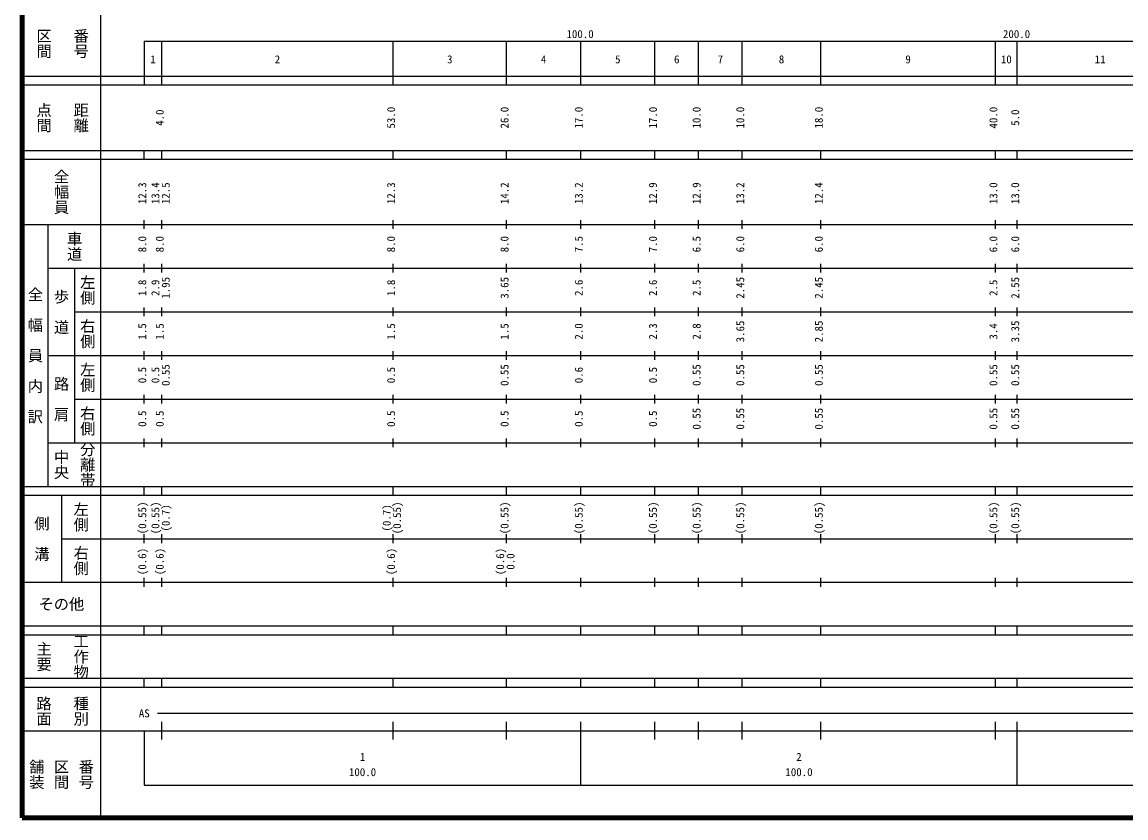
# Model space of a CAD drawing. Units: millimetres on the paper, enlarged 1000 times. Extents: x 40000 to 680000, y 20000 to 380000.
# Drawn here: x 40000 to 292906, y 20000 to 202409 of the extents above; entities that cross this region are included whole.
import ezdxf
from ezdxf.enums import TextEntityAlignment as Align

# ---------------------------------------------------------------- set-up
doc = ezdxf.new("R2010")
doc.units = ezdxf.units.MM
doc.header["$LTSCALE"] = 1000
doc.layers.add('M-TTL', color=2, linetype='Continuous', lineweight=140)
doc.layers.add('M-TTL-BAND', color=7, linetype='Continuous', lineweight=25)
doc.styles.add('@ＭＳ ゴシック', font='')
doc.styles.add('ＭＳ ゴシック', font='')
doc.styles.get('@ＭＳ ゴシック').set_extended_font_data('@MS Gothic')
doc.styles.get('ＭＳ ゴシック').set_extended_font_data('MS Gothic')

msp = doc.modelspace()

# ---------------------------------------------------------------- linework, layer by layer
at = {"layer": 'M-TTL'}
for p, q in [((40000, 380000), (40000, 20000)), ((40000, 20000), (680000, 20000))]:
    msp.add_line(p, q, dxfattribs=at)
at = {"layer": 'M-TTL-BAND'}
for p, q in [((58000, 370000), (58000, 20000)), ((68000, 198000), (579000, 198000)), ((68000, 198000), (68000, 188000)), ((72000, 188000), (72000, 198000)), ((125000, 188000), (125000, 198000)), ((151000, 188000), (151000, 198000)), ((168000, 188000), (168000, 198000)), ((185000, 188000), (185000, 198000)), ((195000, 188000), (195000, 198000)), ((205000, 188000), (205000, 198000)), ((223000, 188000), (223000, 198000)), ((263000, 188000), (263000, 198000)), ((268000, 188000), (268000, 198000)), ((40000, 190000), (579000, 190000)), ((40000, 188000), (579000, 188000)), ((40000, 173000), (579000, 173000)), ((68000, 171000), (68000, 173000)), ((72000, 171000), (72000, 173000)), ((125000, 171000), (125000, 173000)), ((151000, 171000), (151000, 173000)), ((168000, 171000), (168000, 173000)), ((185000, 171000), (185000, 173000)), ((195000, 171000), (195000, 173000)), ((205000, 171000), (205000, 173000)), ((223000, 171000), (223000, 173000)), ((263000, 171000), (263000, 173000)), ((268000, 171000), (268000, 173000)), ((40000, 171000), (579000, 171000)), ((68000, 155000), (68000, 157000)), ((72000, 155000), (72000, 157000)), ((125000, 155000), (125000, 157000)), ((151000, 155000), (151000, 157000)), ((168000, 155000), (168000, 157000)), ((185000, 155000), (185000, 157000)), ((195000, 155000), (195000, 157000)), ((205000, 155000), (205000, 157000)), ((223000, 155000), (223000, 157000)), ((263000, 155000), (263000, 157000)), ((268000, 155000), (268000, 157000)), ((40000, 156000), (579000, 156000)), ((46000, 96000), (46000, 156000)), ((68000, 145000), (68000, 147000)), ((72000, 145000), (72000, 147000)), ((125000, 145000), (125000, 147000)), ((151000, 145000), (151000, 147000)), ((168000, 145000), (168000, 147000)), ((185000, 145000), (185000, 147000)), ((195000, 145000), (195000, 147000)), ((205000, 145000), (205000, 147000)), ((223000, 145000), (223000, 147000)), ((263000, 145000), (263000, 147000)), ((268000, 145000), (268000, 147000)), ((46000, 146000), (579000, 146000)), ((52000, 146000), (52000, 106000)), ((68000, 135000), (68000, 137000)), ((72000, 135000), (72000, 137000)), ((125000, 135000), (125000, 137000)), ((151000, 135000), (151000, 137000)), ((168000, 135000), (168000, 137000)), ((185000, 135000), (185000, 137000)), ((195000, 135000), (195000, 137000)), ((205000, 135000), (205000, 137000)), ((223000, 135000), (223000, 137000)), ((263000, 135000), (263000, 137000)), ((268000, 135000), (268000, 137000)), ((52000, 136000), (579000, 136000)), ((68000, 125000), (68000, 127000)), ((72000, 125000), (72000, 127000)), ((125000, 125000), (125000, 127000)), ((151000, 125000), (151000, 127000)), ((168000, 125000), (168000, 127000)), ((185000, 125000), (185000, 127000)), ((195000, 125000), (195000, 127000)), ((205000, 125000), (205000, 127000)), ((223000, 125000), (223000, 127000)), ((263000, 125000), (263000, 127000)), ((268000, 125000), (268000, 127000)), ((46000, 126000), (579000, 126000)), ((68000, 115000), (68000, 117000)), ((72000, 115000), (72000, 117000)), ((125000, 115000), (125000, 117000)), ((151000, 115000), (151000, 117000)), ((168000, 115000), (168000, 117000)), ((185000, 115000), (185000, 117000)), ((195000, 115000), (195000, 117000)), ((205000, 115000), (205000, 117000)), ((223000, 115000), (223000, 117000)), ((263000, 115000), (263000, 117000)), ((268000, 115000), (268000, 117000)), ((52000, 116000), (579000, 116000)), ((68000, 105000), (68000, 107000)), ((72000, 105000), (72000, 107000)), ((125000, 105000), (125000, 107000)), ((151000, 105000), (151000, 107000)), ((168000, 105000), (168000, 107000)), ((185000, 105000), (185000, 107000)), ((195000, 105000), (195000, 107000)), ((205000, 105000), (205000, 107000)), ((223000, 105000), (223000, 107000)), ((263000, 105000), (263000, 107000)), ((268000, 105000), (268000, 107000)), ((46000, 106000), (579000, 106000)), ((40000, 96000), (579000, 96000)), ((40000, 94000), (579000, 94000)), ((49000, 94000), (49000, 74000)), ((68000, 94000), (68000, 96000)), ((72000, 94000), (72000, 96000)), ((125000, 94000), (125000, 96000)), ((151000, 94000), (151000, 96000)), ((168000, 94000), (168000, 96000)), ((185000, 94000), (185000, 96000)), ((195000, 94000), (195000, 96000)), ((205000, 94000), (205000, 96000)), ((223000, 94000), (223000, 96000)), ((263000, 94000), (263000, 96000)), ((268000, 94000), (268000, 96000)), ((49000, 84000), (579000, 84000)), ((68000, 83000), (68000, 85000)), ((72000, 83000), (72000, 85000)), ((125000, 83000), (125000, 85000)), ((151000, 83000), (151000, 85000)), ((168000, 83000), (168000, 85000)), ((185000, 83000), (185000, 85000)), ((195000, 83000), (195000, 85000)), ((205000, 83000), (205000, 85000)), ((223000, 83000), (223000, 85000)), ((263000, 83000), (263000, 85000)), ((268000, 83000), (268000, 85000)), ((40000, 74000), (579000, 74000)), ((68000, 73000), (68000, 75000)), ((72000, 73000), (72000, 75000)), ((125000, 73000), (125000, 75000)), ((151000, 73000), (151000, 75000)), ((168000, 73000), (168000, 75000)), ((185000, 73000), (185000, 75000)), ((195000, 73000), (195000, 75000)), ((205000, 73000), (205000, 75000)), ((223000, 73000), (223000, 75000)), ((263000, 73000), (263000, 75000)), ((268000, 73000), (268000, 75000)), ((40000, 64000), (579000, 64000)), ((68000, 62000), (68000, 64000)), ((72000, 62000), (72000, 64000)), ((125000, 62000), (125000, 64000)), ((151000, 62000), (151000, 64000)), ((168000, 62000), (168000, 64000)), ((185000, 62000), (185000, 64000)), ((195000, 62000), (195000, 64000)), ((205000, 62000), (205000, 64000)), ((223000, 62000), (223000, 64000)), ((263000, 62000), (263000, 64000)), ((268000, 62000), (268000, 64000)), ((40000, 62000), (579000, 62000)), ((40000, 52000), (579000, 52000)), ((68000, 50000), (68000, 52000)), ((72000, 50000), (72000, 52000)), ((125000, 50000), (125000, 52000)), ((151000, 50000), (151000, 52000)), ((168000, 50000), (168000, 52000)), ((185000, 50000), (185000, 52000)), ((195000, 50000), (195000, 52000)), ((205000, 50000), (205000, 52000)), ((223000, 50000), (223000, 52000)), ((263000, 50000), (263000, 52000)), ((268000, 50000), (268000, 52000)), ((40000, 50000), (579000, 50000)), ((71000, 44000), (565000, 44000)), ((72000, 38000), (72000, 42000)), ((125000, 38000), (125000, 42000)), ((151000, 38000), (151000, 42000)), ((168000, 27500), (168000, 42000)), ((185000, 38000), (185000, 42000)), ((195000, 38000), (195000, 42000)), ((205000, 38000), (205000, 42000)), ((223000, 38000), (223000, 42000)), ((263000, 38000), (263000, 42000)), ((268000, 27500), (268000, 42000)), ((40000, 40000), (579000, 40000)), ((68000, 40000), (68000, 27500)), ((68000, 27500), (579000, 27500))]:
    msp.add_line(p, q, dxfattribs=at)

# ---------------------------------------------------------------- texts
at = {"layer": 'M-TTL-BAND', "style": '@ＭＳ ゴシック'}
for s, p in [('区間', (45000, 197500)), ('番号', (53500, 197500)), ('点間', (45000, 180500)), ('距離', (53500, 180500)), ('全幅員', (49000, 163500)), ('車道', (52000, 151000)), ('左側', (55000, 141000)), ('全\u3000幅\u3000員\u3000内\u3000訳', (43000, 126000)), ('歩\u3000道', (49000, 136000)), ('右側', (55000, 131000)), ('左側', (55000, 121000)), ('路\u3000肩', (49000, 116000)), ('右側', (55000, 111000)), ('中央', (49000, 101000)), ('分離帯', (55000, 101000)), ('左側', (53500, 89000)), ('側\u3000溝', (44500, 84000)), ('右側', (53500, 79000)), ('工作物', (53500, 57000)), ('主要', (45000, 57000)), ('路面', (45000, 44500)), ('種別', (53500, 44500)), ('舗装', (43333, 30000)), ('区間', (49000, 30000)), ('番号', (54667, 30000))]:
    msp.add_text(s, height=2566, rotation=270, dxfattribs=at).set_placement(p, align=Align.MIDDLE_CENTER)
at = {"layer": 'M-TTL-BAND', "style": 'ＭＳ ゴシック'}
for s, p in [('100.0', (167844, 198195)), ('200.0', (267844, 198195)), ('2', (98500, 192405)), ('3', (138000, 192405)), ('6', (190000, 192405)), ('8', (214000, 192405)), ('9', (243000, 192405)), ('10', (265500, 192405)), ('1', (70000, 192405)), ('4', (159500, 192405)), ('5', (176500, 192405)), ('7', (200000, 192405)), ('11', (287000, 192405)), ('AS', (68000, 42500)), ('1', (118000, 32523)), ('2', (218000, 32523)), ('100.0', (118000, 29033)), ('100.0', (218000, 29033))]:
    msp.add_text(s, height=1833, dxfattribs=at).set_placement(p, align=Align.BOTTOM_CENTER)
for s, p in [('4.0', (73000, 180500)), ('53.0', (126000, 180500)), ('26.0', (152000, 180500)), ('17.0', (169000, 180500)), ('17.0', (186000, 180500)), ('10.0', (196000, 180500)), ('10.0', (206000, 180500)), ('18.0', (224000, 180500)), ('40.0', (264000, 180500)), ('5.0', (269000, 180500)), ('12.3', (69000, 163174)), ('13.4', (72000, 163174)), ('12.5', (74370, 163174)), ('12.3', (126000, 163174)), ('14.2', (152000, 163174)), ('13.2', (169000, 163174)), ('12.9', (186000, 163174)), ('12.9', (196000, 163174)), ('13.2', (206000, 163174)), ('12.4', (224000, 163174)), ('13.0', (264000, 163174)), ('13.0', (269000, 163174)), ('8.0', (69000, 151500)), ('8.0', (73000, 151500)), ('8.0', (126000, 151500)), ('8.0', (152000, 151500)), ('7.5', (169000, 151500)), ('7.0', (186000, 151500)), ('6.5', (196000, 151500)), ('6.0', (206000, 151500)), ('6.0', (224000, 151500)), ('6.0', (264000, 151500)), ('6.0', (269000, 151500)), ('1.8', (69000, 141500)), ('2.9', (72000, 141500)), ('1.95', (74370, 141500)), ('1.8', (126000, 141500)), ('3.65', (152000, 141500)), ('2.6', (169000, 141500)), ('2.6', (186000, 141500)), ('2.5', (196000, 141500)), ('2.45', (206000, 141500)), ('2.45', (224000, 141500)), ('2.5', (264000, 141500)), ('2.55', (269000, 141500)), ('1.5', (69000, 131500)), ('1.5', (73000, 131500)), ('1.5', (126000, 131500)), ('1.5', (152000, 131500)), ('2.0', (169000, 131500)), ('2.3', (186000, 131500)), ('2.8', (196000, 131500)), ('3.65', (206000, 131500)), ('2.85', (224000, 131500)), ('3.4', (264000, 131500)), ('3.35', (269000, 131500)), ('0.5', (69000, 121500)), ('0.5', (72000, 121500)), ('0.55', (74370, 121500)), ('0.5', (126000, 121500)), ('0.55', (152000, 121500)), ('0.6', (169000, 121500)), ('0.5', (186000, 121500)), ('0.55', (196000, 121500)), ('0.55', (206000, 121500)), ('0.55', (224000, 121500)), ('0.55', (264000, 121500)), ('0.55', (269000, 121500)), ('0.55', (196000, 111500)), ('0.55', (206000, 111500)), ('0.55', (224000, 111500)), ('0.55', (264000, 111500)), ('0.55', (269000, 111500)), ('0.5', (69000, 111500)), ('0.5', (73000, 111500)), ('0.5', (126000, 111500)), ('0.5', (152000, 111500)), ('0.5', (169000, 111500)), ('0.5', (186000, 111500)), ('(0.55)', (69000, 88764)), ('(0.55)', (72000, 88764)), ('(0.7)', (74370, 88764)), ('(0.7)', (125000, 88764)), ('(0.55)', (127370, 88764)), ('(0.55)', (152000, 88764)), ('(0.55)', (169000, 88764)), ('(0.55)', (186000, 88764)), ('(0.55)', (196000, 88764)), ('(0.55)', (206000, 88764)), ('(0.55)', (224000, 88764)), ('(0.55)', (264000, 88764)), ('(0.55)', (269000, 88764)), ('(0.6)', (69000, 78764)), ('(0.6)', (73000, 78764)), ('(0.6)', (126000, 78764)), ('(0.6)', (151000, 78764)), ('0.0', (153370, 78764))]:
    msp.add_text(s, height=1833, rotation=90, dxfattribs=at).set_placement(p, align=Align.BOTTOM_CENTER)
msp.add_text('その他', height=2566, dxfattribs=at).set_placement((49000, 69000), align=Align.MIDDLE_CENTER)

doc.saveas('drawing.dxf')
